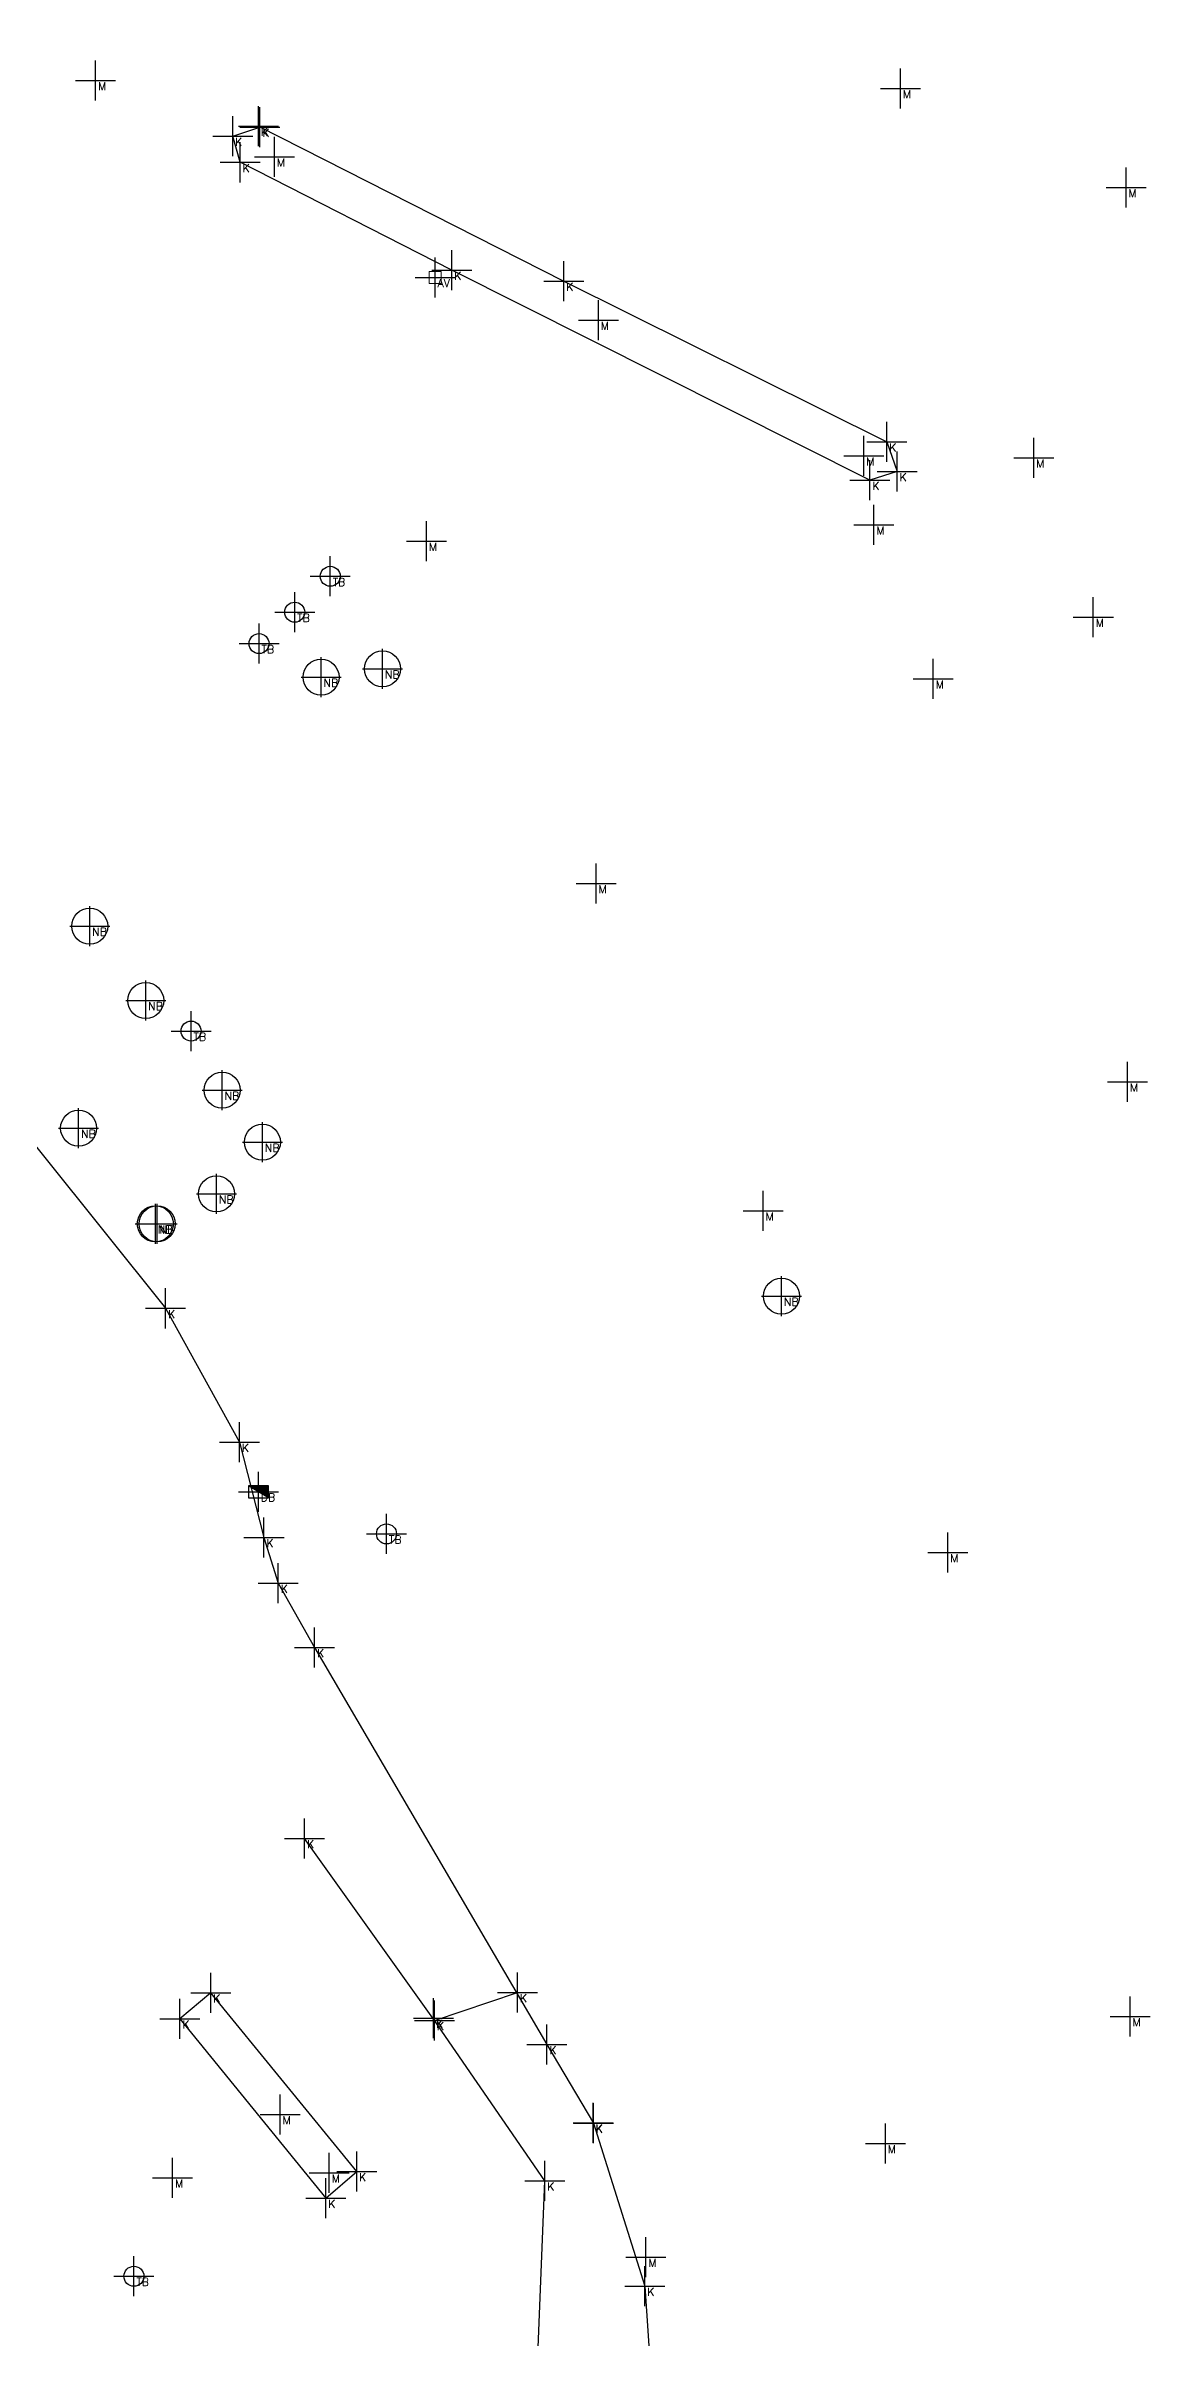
# Model space of a CAD drawing. Header units: metres. Extents: x 113488 to 113987, y 6281306 to 6282136.
# Drawn here: x 113763.2 to 113790.8, y 6281870.1 to 6281927.4 of the extents above; entities that cross this region are included whole.
import ezdxf
from ezdxf.enums import TextEntityAlignment as Align

# ---------------------------------------------------------------- set-up
doc = ezdxf.new("R2010")
doc.units = ezdxf.units.M
doc.header["$PDMODE"] = 2
doc.header["$PDSIZE"] = 0.5
doc.linetypes.add('HIDDEN2', pattern=[0.1875, 0.125, -0.0625])
for name, color, linetype in [('M-2VA', 7, 'Continuous'), ('M-3YTOR', 7, 'Continuous'), ('M-BEF-BRUNNAR-INMÄTT', 7, 'Continuous'), ('M-BEF-VA-V', 4, 'HIDDEN2'), ('M-BEF-VA-V-INMÄTT', 7, 'Continuous'), ('M-BEF-VÄGKANTSTÖD', 1, 'Continuous'), ('M-BRUNNAR', 3, 'Continuous'), ('M-BRUNNSLOCK', 1, 'Continuous'), ('pntdesc', 1, 'Continuous')]:
    doc.layers.add(name, color=color, linetype=linetype)
doc.styles.get("Standard").update_dxf_attribs({"font": 'simplex8.shx'})

# ---------------------------------------------------------------- blocks, each defined once
blk = doc.blocks.new('meas')
at = {"color": 0}
blk.add_point((0, 0), dxfattribs=at)
at = {"layer": 'pntdesc'}
blk.add_attdef('PNTDESC', text='', height=1, dxfattribs=at).set_placement((0.3, -0.21), align=Align.TOP_LEFT)
blk = doc.blocks.new('AV')
at = {"layer": 'M-BEF-VA-V', "linetype": 'Continuous', "lineweight": 0, "flags": 128}
blk.add_lwpolyline([(-0.15, 0.15), (-0.15, -0.15), (0.15, -0.15), (0.15, 0.15)], close=True, dxfattribs=at)
blk = doc.blocks.new('NB')
at = {"layer": 'M-BRUNNAR', "ltscale": 0.1}
blk.add_circle((0, 0), 0.45, dxfattribs=at)
blk = doc.blocks.new('TB')
at = {"layer": 'M-BRUNNAR', "ltscale": 0.1}
blk.add_circle((0, 0), 0.25, dxfattribs=at)
at = {"layer": 'M-BRUNNSLOCK', "ltscale": 0.1}
blk.add_circle((0, 0), 0.25, dxfattribs=at)
blk = doc.blocks.new('BEF-DB')
blk.add_hatch(color=256).paths.add_polyline_path([(-0.25, 0.15), (0.25, -0.15), (0.25, 0.15)])
blk.add_line((0.25, -0.15), (-0.25, 0.15))
at = {"flags": 128}
blk.add_lwpolyline([(-0.25, 0.15), (-0.25, -0.15), (0.25, -0.15), (0.25, 0.15)], close=True, dxfattribs=at)

msp = doc.modelspace()

# ---------------------------------------------------------------- linework, layer by layer
at = {"layer": 'M-BEF-VÄGKANTSTÖD'}
for points in [[(113744.49, 6281924.533, 7.216), (113744.905, 6281925.548, 7.192), (113747.608, 6281927.794, 7.18), (113748.552, 6281928.214, 7.186), (113750.034, 6281928.419, 7.196), (113753.061, 6281928.636, 7.209), (113754.479, 6281928.314, 7.188), (113754.823, 6281927.812, 7.174), (113754.944, 6281927.334, 7.139), (113755.547, 6281923.368, 7.07), (113755.462, 6281917.336, 6.972), (113754.446, 6281910.491, 7.035), (113758.49, 6281905.461, 7.025), (113766.203, 6281895.831, 7.056), (113768.049, 6281892.482, 7.102), (113768.661, 6281890.104, 7.131), (113769.019, 6281888.961, 7.153), (113769.925, 6281887.355, 7.179), (113775.732, 6281877.434, 7.32)], [(113768.524, 6281925.379, 7.215), (113776.154, 6281921.504, 7.306), (113784.223, 6281917.489, 7.481), (113784.483, 6281916.745, 7.497), (113783.801, 6281916.53, 7.467), (113773.355, 6281921.778, 7.246), (113768.064, 6281924.476, 7.193), (113767.88, 6281925.129, 7.2), (113768.559, 6281925.359, 7.211)], [(113772.92, 6281878.029, 7.223), (113769.676, 6281882.582, 7.259)], [(113774.618, 6281849.899, 7.403), (113774.879, 6281855.532, 7.369), (113775.319, 6281865.074, 7.294), (113775.679, 6281874.02, 7.217), (113775.678, 6281874.022, 7.218), (113772.92, 6281878.029, 7.223), (113774.996, 6281878.728, 7.298)], [(113775.732, 6281877.434, 7.32), (113776.891, 6281875.466, 7.334)], [(113776.885, 6281875.474, 7.338), (113776.891, 6281875.466, 7.334), (113778.178, 6281871.393, 7.368), (113778.496, 6281866.675, 7.381), (113778.356, 6281864.015, 7.376), (113778.349, 6281864.021, 7.384), (113778.049, 6281857.49, 7.406), (113778.06, 6281857.507, 7.411), (113779.638, 6281848.302, 7.346)]]:
    msp.add_polyline3d(points, dxfattribs=at)
msp.add_polyline3d([(113770.207, 6281873.587, 7.177), (113770.977, 6281874.259, 7.195), (113767.333, 6281878.721, 7.213), (113766.561, 6281878.073, 7.219)], close=True, dxfattribs=at)

# ---------------------------------------------------------------- block references
at = {"layer": 'M-2VA', "color": 130}
ref = msp.add_blockref('meas', (113772.938, 6281921.601, 7.249), dxfattribs=dict(at, xscale=0.2, yscale=0.2, zscale=0.2))
ref.add_attrib('PNTDESC', 'AV', dxfattribs={"layer": 'pntdesc', "height": 0.2}).set_placement((113772.998, 6281921.559, 7.249), align=Align.TOP_LEFT)
at = {"layer": 'M-2VA', "color": 50}
ref = msp.add_blockref('meas', (113770.317, 6281914.128, 7.115), dxfattribs=dict(at, xscale=0.2, yscale=0.2, zscale=0.2))
ref.add_attrib('PNTDESC', 'TB', dxfattribs={"layer": 'pntdesc', "height": 0.2}).set_placement((113770.377, 6281914.086, 7.115), align=Align.TOP_LEFT)
ref = msp.add_blockref('meas', (113769.428, 6281913.231, 7.093), dxfattribs=dict(at, xscale=0.2, yscale=0.2, zscale=0.2))
ref.add_attrib('PNTDESC', 'TB', dxfattribs={"layer": 'pntdesc', "height": 0.2}).set_placement((113769.488, 6281913.189, 7.093), align=Align.TOP_LEFT)
ref = msp.add_blockref('meas', (113768.537, 6281912.446, 7.072), dxfattribs=dict(at, xscale=0.2, yscale=0.2, zscale=0.2))
ref.add_attrib('PNTDESC', 'TB', dxfattribs={"layer": 'pntdesc', "height": 0.2}).set_placement((113768.597, 6281912.404, 7.072), align=Align.TOP_LEFT)
at = {"layer": 'M-2VA', "color": 20}
ref = msp.add_blockref('meas', (113770.087, 6281911.608, 7.109), dxfattribs=dict(at, xscale=0.2, yscale=0.2, zscale=0.2))
ref.add_attrib('PNTDESC', 'NB', dxfattribs={"layer": 'pntdesc', "height": 0.2}).set_placement((113770.147, 6281911.566, 7.109), align=Align.TOP_LEFT)
ref = msp.add_blockref('meas', (113771.621, 6281911.816, 7.141), dxfattribs=dict(at, xscale=0.2, yscale=0.2, zscale=0.2))
ref.add_attrib('PNTDESC', 'NB', dxfattribs={"layer": 'pntdesc', "height": 0.2}).set_placement((113771.681, 6281911.774, 7.141), align=Align.TOP_LEFT)
ref = msp.add_blockref('meas', (113764.306, 6281905.385, 6.998), dxfattribs=dict(at, xscale=0.2, yscale=0.2, zscale=0.2))
ref.add_attrib('PNTDESC', 'NB', dxfattribs={"layer": 'pntdesc', "height": 0.2}).set_placement((113764.366, 6281905.343, 6.998), align=Align.TOP_LEFT)
ref = msp.add_blockref('meas', (113765.706, 6281903.525, 7.019), dxfattribs=dict(at, xscale=0.2, yscale=0.2, zscale=0.2))
ref.add_attrib('PNTDESC', 'NB', dxfattribs={"layer": 'pntdesc', "height": 0.2}).set_placement((113765.766, 6281903.483, 7.019), align=Align.TOP_LEFT)
at = {"layer": 'M-2VA', "color": 50}
ref = msp.add_blockref('meas', (113766.838, 6281902.762, 7.039), dxfattribs=dict(at, xscale=0.2, yscale=0.2, zscale=0.2))
ref.add_attrib('PNTDESC', 'TB', dxfattribs={"layer": 'pntdesc', "height": 0.2}).set_placement((113766.898, 6281902.72, 7.039), align=Align.TOP_LEFT)
at = {"layer": 'M-2VA', "color": 20}
ref = msp.add_blockref('meas', (113767.616, 6281901.284, 7.072), dxfattribs=dict(at, xscale=0.2, yscale=0.2, zscale=0.2))
ref.add_attrib('PNTDESC', 'NB', dxfattribs={"layer": 'pntdesc', "height": 0.2}).set_placement((113767.676, 6281901.242, 7.072), align=Align.TOP_LEFT)
ref = msp.add_blockref('meas', (113764.029, 6281900.333, 7.025), dxfattribs=dict(at, xscale=0.2, yscale=0.2, zscale=0.2))
ref.add_attrib('PNTDESC', 'NB', dxfattribs={"layer": 'pntdesc', "height": 0.2}).set_placement((113764.089, 6281900.291, 7.025), align=Align.TOP_LEFT)
ref = msp.add_blockref('meas', (113768.621, 6281899.984, 7.059), dxfattribs=dict(at, xscale=0.2, yscale=0.2, zscale=0.2))
ref.add_attrib('PNTDESC', 'NB', dxfattribs={"layer": 'pntdesc', "height": 0.2}).set_placement((113768.681, 6281899.942, 7.059), align=Align.TOP_LEFT)
ref = msp.add_blockref('meas', (113767.473, 6281898.692, 7.04), dxfattribs=dict(at, xscale=0.2, yscale=0.2, zscale=0.2))
ref.add_attrib('PNTDESC', 'NB', dxfattribs={"layer": 'pntdesc', "height": 0.2}).set_placement((113767.533, 6281898.65, 7.04), align=Align.TOP_LEFT)
ref = msp.add_blockref('meas', (113765.946, 6281897.945, 7.02), dxfattribs=dict(at, xscale=0.2, yscale=0.2, zscale=0.2))
ref.add_attrib('PNTDESC', 'NB', dxfattribs={"layer": 'pntdesc', "height": 0.2}).set_placement((113766.006, 6281897.903, 7.02), align=Align.TOP_LEFT)
ref = msp.add_blockref('meas', (113765.99, 6281897.944, 7.042), dxfattribs=dict(at, xscale=0.2, yscale=0.2, zscale=0.2))
ref.add_attrib('PNTDESC', 'NB', dxfattribs={"layer": 'pntdesc', "height": 0.2}).set_placement((113766.05, 6281897.902, 7.042), align=Align.TOP_LEFT)
ref = msp.add_blockref('meas', (113781.593, 6281896.137, 7.391), dxfattribs=dict(at, xscale=0.2, yscale=0.2, zscale=0.2))
ref.add_attrib('PNTDESC', 'NB', dxfattribs={"layer": 'pntdesc', "height": 0.2}).set_placement((113781.653, 6281896.095, 7.391), align=Align.TOP_LEFT)
at = {"layer": 'M-2VA', "color": 150}
ref = msp.add_blockref('meas', (113768.522, 6281891.248, 7.104), dxfattribs=dict(at, xscale=0.2, yscale=0.2, zscale=0.2))
ref.add_attrib('PNTDESC', 'DB', dxfattribs={"layer": 'pntdesc', "height": 0.2}).set_placement((113768.582, 6281891.206, 7.104), align=Align.TOP_LEFT)
at = {"layer": 'M-2VA', "color": 50}
ref = msp.add_blockref('meas', (113771.722, 6281890.193, 7.193), dxfattribs=dict(at, xscale=0.2, yscale=0.2, zscale=0.2))
ref.add_attrib('PNTDESC', 'TB', dxfattribs={"layer": 'pntdesc', "height": 0.2}).set_placement((113771.782, 6281890.151, 7.193), align=Align.TOP_LEFT)
ref = msp.add_blockref('meas', (113765.411, 6281871.637, 7.08), dxfattribs=dict(at, xscale=0.2, yscale=0.2, zscale=0.2))
ref.add_attrib('PNTDESC', 'TB', dxfattribs={"layer": 'pntdesc', "height": 0.2}).set_placement((113765.471, 6281871.595, 7.08), align=Align.TOP_LEFT)
at = {"layer": 'M-3YTOR', "color": 90}
ref = msp.add_blockref('meas', (113764.454, 6281926.521, 7.163), dxfattribs=dict(at, xscale=0.2, yscale=0.2, zscale=0.2))
ref.add_attrib('PNTDESC', 'M', dxfattribs={"layer": 'pntdesc', "height": 0.2}).set_placement((113764.514, 6281926.479, 7.163), align=Align.TOP_LEFT)
ref = msp.add_blockref('meas', (113784.564, 6281926.325, 7.442), dxfattribs=dict(at, xscale=0.2, yscale=0.2, zscale=0.2))
ref.add_attrib('PNTDESC', 'M', dxfattribs={"layer": 'pntdesc', "height": 0.2}).set_placement((113784.624, 6281926.283, 7.442), align=Align.TOP_LEFT)
at = {"layer": 'M-3YTOR', "color": 130}
ref = msp.add_blockref('meas', (113768.524, 6281925.379, 7.215), dxfattribs=dict(at, xscale=0.2, yscale=0.2, zscale=0.2))
ref.add_attrib('PNTDESC', 'K', dxfattribs={"layer": 'pntdesc', "height": 0.2}).set_placement((113768.584, 6281925.337, 7.215), align=Align.TOP_LEFT)
ref = msp.add_blockref('meas', (113768.559, 6281925.359, 7.211), dxfattribs=dict(at, xscale=0.2, yscale=0.2, zscale=0.2))
ref.add_attrib('PNTDESC', 'K', dxfattribs={"layer": 'pntdesc', "height": 0.2}).set_placement((113768.619, 6281925.317, 7.211), align=Align.TOP_LEFT)
ref = msp.add_blockref('meas', (113767.88, 6281925.129, 7.2), dxfattribs=dict(at, xscale=0.2, yscale=0.2, zscale=0.2))
ref.add_attrib('PNTDESC', 'K', dxfattribs={"layer": 'pntdesc', "height": 0.2}).set_placement((113767.94, 6281925.087, 7.2), align=Align.TOP_LEFT)
ref = msp.add_blockref('meas', (113768.064, 6281924.476, 7.193), dxfattribs=dict(at, xscale=0.2, yscale=0.2, zscale=0.2))
ref.add_attrib('PNTDESC', 'K', dxfattribs={"layer": 'pntdesc', "height": 0.2}).set_placement((113768.124, 6281924.434, 7.193), align=Align.TOP_LEFT)
at = {"layer": 'M-3YTOR', "color": 90}
ref = msp.add_blockref('meas', (113768.923, 6281924.614, 7.354), dxfattribs=dict(at, xscale=0.2, yscale=0.2, zscale=0.2))
ref.add_attrib('PNTDESC', 'M', dxfattribs={"layer": 'pntdesc', "height": 0.2}).set_placement((113768.983, 6281924.572, 7.354), align=Align.TOP_LEFT)
ref = msp.add_blockref('meas', (113790.201, 6281923.848, 7.448), dxfattribs=dict(at, xscale=0.2, yscale=0.2, zscale=0.2))
ref.add_attrib('PNTDESC', 'M', dxfattribs={"layer": 'pntdesc', "height": 0.2}).set_placement((113790.261, 6281923.806, 7.448), align=Align.TOP_LEFT)
at = {"layer": 'M-3YTOR', "color": 130}
ref = msp.add_blockref('meas', (113773.355, 6281921.778, 7.246), dxfattribs=dict(at, xscale=0.2, yscale=0.2, zscale=0.2))
ref.add_attrib('PNTDESC', 'K', dxfattribs={"layer": 'pntdesc', "height": 0.2}).set_placement((113773.415, 6281921.736, 7.246), align=Align.TOP_LEFT)
ref = msp.add_blockref('meas', (113776.154, 6281921.504, 7.306), dxfattribs=dict(at, xscale=0.2, yscale=0.2, zscale=0.2))
ref.add_attrib('PNTDESC', 'K', dxfattribs={"layer": 'pntdesc', "height": 0.2}).set_placement((113776.214, 6281921.462, 7.306), align=Align.TOP_LEFT)
at = {"layer": 'M-3YTOR', "color": 90}
ref = msp.add_blockref('meas', (113777.016, 6281920.532, 7.494), dxfattribs=dict(at, xscale=0.2, yscale=0.2, zscale=0.2))
ref.add_attrib('PNTDESC', 'M', dxfattribs={"layer": 'pntdesc', "height": 0.2}).set_placement((113777.076, 6281920.49, 7.494), align=Align.TOP_LEFT)
at = {"layer": 'M-3YTOR', "color": 130}
ref = msp.add_blockref('meas', (113784.223, 6281917.489, 7.481), dxfattribs=dict(at, xscale=0.2, yscale=0.2, zscale=0.2))
ref.add_attrib('PNTDESC', 'K', dxfattribs={"layer": 'pntdesc', "height": 0.2}).set_placement((113784.283, 6281917.447, 7.481), align=Align.TOP_LEFT)
at = {"layer": 'M-3YTOR', "color": 90}
ref = msp.add_blockref('meas', (113783.65, 6281917.138, 7.601), dxfattribs=dict(at, xscale=0.2, yscale=0.2, zscale=0.2))
ref.add_attrib('PNTDESC', 'M', dxfattribs={"layer": 'pntdesc', "height": 0.2}).set_placement((113783.71, 6281917.096, 7.601), align=Align.TOP_LEFT)
ref = msp.add_blockref('meas', (113787.895, 6281917.087, 7.53), dxfattribs=dict(at, xscale=0.2, yscale=0.2, zscale=0.2))
ref.add_attrib('PNTDESC', 'M', dxfattribs={"layer": 'pntdesc', "height": 0.2}).set_placement((113787.955, 6281917.045, 7.53), align=Align.TOP_LEFT)
at = {"layer": 'M-3YTOR', "color": 130}
ref = msp.add_blockref('meas', (113783.801, 6281916.53, 7.467), dxfattribs=dict(at, xscale=0.2, yscale=0.2, zscale=0.2))
ref.add_attrib('PNTDESC', 'K', dxfattribs={"layer": 'pntdesc', "height": 0.2}).set_placement((113783.861, 6281916.488, 7.467), align=Align.TOP_LEFT)
ref = msp.add_blockref('meas', (113784.483, 6281916.745, 7.497), dxfattribs=dict(at, xscale=0.2, yscale=0.2, zscale=0.2))
ref.add_attrib('PNTDESC', 'K', dxfattribs={"layer": 'pntdesc', "height": 0.2}).set_placement((113784.543, 6281916.703, 7.497), align=Align.TOP_LEFT)
at = {"layer": 'M-3YTOR', "color": 90}
ref = msp.add_blockref('meas', (113783.902, 6281915.415, 7.46), dxfattribs=dict(at, xscale=0.2, yscale=0.2, zscale=0.2))
ref.add_attrib('PNTDESC', 'M', dxfattribs={"layer": 'pntdesc', "height": 0.2}).set_placement((113783.962, 6281915.373, 7.46), align=Align.TOP_LEFT)
ref = msp.add_blockref('meas', (113772.722, 6281915.006, 7.194), dxfattribs=dict(at, xscale=0.2, yscale=0.2, zscale=0.2))
ref.add_attrib('PNTDESC', 'M', dxfattribs={"layer": 'pntdesc', "height": 0.2}).set_placement((113772.782, 6281914.964, 7.194), align=Align.TOP_LEFT)
ref = msp.add_blockref('meas', (113789.384, 6281913.109, 7.567), dxfattribs=dict(at, xscale=0.2, yscale=0.2, zscale=0.2))
ref.add_attrib('PNTDESC', 'M', dxfattribs={"layer": 'pntdesc', "height": 0.2}).set_placement((113789.444, 6281913.067, 7.567), align=Align.TOP_LEFT)
ref = msp.add_blockref('meas', (113785.385, 6281911.562, 7.483), dxfattribs=dict(at, xscale=0.2, yscale=0.2, zscale=0.2))
ref.add_attrib('PNTDESC', 'M', dxfattribs={"layer": 'pntdesc', "height": 0.2}).set_placement((113785.445, 6281911.52, 7.483), align=Align.TOP_LEFT)
ref = msp.add_blockref('meas', (113776.96, 6281906.453, 7.273), dxfattribs=dict(at, xscale=0.2, yscale=0.2, zscale=0.2))
ref.add_attrib('PNTDESC', 'M', dxfattribs={"layer": 'pntdesc', "height": 0.2}).set_placement((113777.02, 6281906.411, 7.273), align=Align.TOP_LEFT)
ref = msp.add_blockref('meas', (113790.238, 6281901.493, 7.579), dxfattribs=dict(at, xscale=0.2, yscale=0.2, zscale=0.2))
ref.add_attrib('PNTDESC', 'M', dxfattribs={"layer": 'pntdesc', "height": 0.2}).set_placement((113790.298, 6281901.451, 7.579), align=Align.TOP_LEFT)
ref = msp.add_blockref('meas', (113781.135, 6281898.269, 7.404), dxfattribs=dict(at, xscale=0.2, yscale=0.2, zscale=0.2))
ref.add_attrib('PNTDESC', 'M', dxfattribs={"layer": 'pntdesc', "height": 0.2}).set_placement((113781.195, 6281898.227, 7.404), align=Align.TOP_LEFT)
at = {"layer": 'M-3YTOR', "color": 130}
ref = msp.add_blockref('meas', (113766.203, 6281895.831, 7.056), dxfattribs=dict(at, xscale=0.2, yscale=0.2, zscale=0.2))
ref.add_attrib('PNTDESC', 'K', dxfattribs={"layer": 'pntdesc', "height": 0.2}).set_placement((113766.263, 6281895.789, 7.056), align=Align.TOP_LEFT)
ref = msp.add_blockref('meas', (113768.049, 6281892.482, 7.102), dxfattribs=dict(at, xscale=0.2, yscale=0.2, zscale=0.2))
ref.add_attrib('PNTDESC', 'K', dxfattribs={"layer": 'pntdesc', "height": 0.2}).set_placement((113768.109, 6281892.44, 7.102), align=Align.TOP_LEFT)
ref = msp.add_blockref('meas', (113768.661, 6281890.104, 7.131), dxfattribs=dict(at, xscale=0.2, yscale=0.2, zscale=0.2))
ref.add_attrib('PNTDESC', 'K', dxfattribs={"layer": 'pntdesc', "height": 0.2}).set_placement((113768.721, 6281890.062, 7.131), align=Align.TOP_LEFT)
at = {"layer": 'M-3YTOR', "color": 90}
ref = msp.add_blockref('meas', (113785.748, 6281889.727, 7.469), dxfattribs=dict(at, xscale=0.2, yscale=0.2, zscale=0.2))
ref.add_attrib('PNTDESC', 'M', dxfattribs={"layer": 'pntdesc', "height": 0.2}).set_placement((113785.808, 6281889.685, 7.469), align=Align.TOP_LEFT)
at = {"layer": 'M-3YTOR', "color": 130}
ref = msp.add_blockref('meas', (113769.019, 6281888.961, 7.153), dxfattribs=dict(at, xscale=0.2, yscale=0.2, zscale=0.2))
ref.add_attrib('PNTDESC', 'K', dxfattribs={"layer": 'pntdesc', "height": 0.2}).set_placement((113769.079, 6281888.919, 7.153), align=Align.TOP_LEFT)
ref = msp.add_blockref('meas', (113769.925, 6281887.355, 7.179), dxfattribs=dict(at, xscale=0.2, yscale=0.2, zscale=0.2))
ref.add_attrib('PNTDESC', 'K', dxfattribs={"layer": 'pntdesc', "height": 0.2}).set_placement((113769.985, 6281887.313, 7.179), align=Align.TOP_LEFT)
ref = msp.add_blockref('meas', (113769.676, 6281882.582, 7.259), dxfattribs=dict(at, xscale=0.2, yscale=0.2, zscale=0.2))
ref.add_attrib('PNTDESC', 'K', dxfattribs={"layer": 'pntdesc', "height": 0.2}).set_placement((113769.736, 6281882.54, 7.259), align=Align.TOP_LEFT)
ref = msp.add_blockref('meas', (113767.333, 6281878.721, 7.213), dxfattribs=dict(at, xscale=0.2, yscale=0.2, zscale=0.2))
ref.add_attrib('PNTDESC', 'K', dxfattribs={"layer": 'pntdesc', "height": 0.2}).set_placement((113767.393, 6281878.679, 7.213), align=Align.TOP_LEFT)
ref = msp.add_blockref('meas', (113774.996, 6281878.728, 7.298), dxfattribs=dict(at, xscale=0.2, yscale=0.2, zscale=0.2))
ref.add_attrib('PNTDESC', 'K', dxfattribs={"layer": 'pntdesc', "height": 0.2}).set_placement((113775.056, 6281878.686, 7.298), align=Align.TOP_LEFT)
ref = msp.add_blockref('meas', (113766.561, 6281878.073, 7.219), dxfattribs=dict(at, xscale=0.2, yscale=0.2, zscale=0.2))
ref.add_attrib('PNTDESC', 'K', dxfattribs={"layer": 'pntdesc', "height": 0.2}).set_placement((113766.621, 6281878.031, 7.219), align=Align.TOP_LEFT)
ref = msp.add_blockref('meas', (113772.899, 6281878.085, 7.227), dxfattribs=dict(at, xscale=0.2, yscale=0.2, zscale=0.2))
ref.add_attrib('PNTDESC', 'K', dxfattribs={"layer": 'pntdesc', "height": 0.2}).set_placement((113772.959, 6281878.043, 7.227), align=Align.TOP_LEFT)
ref = msp.add_blockref('meas', (113772.92, 6281878.029, 7.223), dxfattribs=dict(at, xscale=0.2, yscale=0.2, zscale=0.2))
ref.add_attrib('PNTDESC', 'K', dxfattribs={"layer": 'pntdesc', "height": 0.2}).set_placement((113772.98, 6281877.987, 7.223), align=Align.TOP_LEFT)
at = {"layer": 'M-3YTOR', "color": 90}
ref = msp.add_blockref('meas', (113790.304, 6281878.132, 7.448), dxfattribs=dict(at, xscale=0.2, yscale=0.2, zscale=0.2))
ref.add_attrib('PNTDESC', 'M', dxfattribs={"layer": 'pntdesc', "height": 0.2}).set_placement((113790.364, 6281878.09, 7.448), align=Align.TOP_LEFT)
at = {"layer": 'M-3YTOR', "color": 130}
ref = msp.add_blockref('meas', (113775.732, 6281877.434, 7.32), dxfattribs=dict(at, xscale=0.2, yscale=0.2, zscale=0.2))
ref.add_attrib('PNTDESC', 'K', dxfattribs={"layer": 'pntdesc', "height": 0.2}).set_placement((113775.792, 6281877.392, 7.32), align=Align.TOP_LEFT)
at = {"layer": 'M-3YTOR', "color": 90}
ref = msp.add_blockref('meas', (113769.065, 6281875.677, 7.295), dxfattribs=dict(at, xscale=0.2, yscale=0.2, zscale=0.2))
ref.add_attrib('PNTDESC', 'M', dxfattribs={"layer": 'pntdesc', "height": 0.2}).set_placement((113769.125, 6281875.635, 7.295), align=Align.TOP_LEFT)
at = {"layer": 'M-3YTOR', "color": 130}
ref = msp.add_blockref('meas', (113776.885, 6281875.474, 7.338), dxfattribs=dict(at, xscale=0.2, yscale=0.2, zscale=0.2))
ref.add_attrib('PNTDESC', 'K', dxfattribs={"layer": 'pntdesc', "height": 0.2}).set_placement((113776.945, 6281875.432, 7.338), align=Align.TOP_LEFT)
ref = msp.add_blockref('meas', (113776.891, 6281875.466, 7.334), dxfattribs=dict(at, xscale=0.2, yscale=0.2, zscale=0.2))
ref.add_attrib('PNTDESC', 'K', dxfattribs={"layer": 'pntdesc', "height": 0.2}).set_placement((113776.951, 6281875.424, 7.334), align=Align.TOP_LEFT)
at = {"layer": 'M-3YTOR', "color": 90}
ref = msp.add_blockref('meas', (113784.188, 6281874.952, 7.4), dxfattribs=dict(at, xscale=0.2, yscale=0.2, zscale=0.2))
ref.add_attrib('PNTDESC', 'M', dxfattribs={"layer": 'pntdesc', "height": 0.2}).set_placement((113784.248, 6281874.91, 7.4), align=Align.TOP_LEFT)
ref = msp.add_blockref('meas', (113766.377, 6281874.098, 7.132), dxfattribs=dict(at, xscale=0.2, yscale=0.2, zscale=0.2))
ref.add_attrib('PNTDESC', 'M', dxfattribs={"layer": 'pntdesc', "height": 0.2}).set_placement((113766.437, 6281874.056, 7.132), align=Align.TOP_LEFT)
ref = msp.add_blockref('meas', (113770.292, 6281874.225, 7.298), dxfattribs=dict(at, xscale=0.2, yscale=0.2, zscale=0.2))
ref.add_attrib('PNTDESC', 'M', dxfattribs={"layer": 'pntdesc', "height": 0.2}).set_placement((113770.352, 6281874.183, 7.298), align=Align.TOP_LEFT)
at = {"layer": 'M-3YTOR', "color": 130}
ref = msp.add_blockref('meas', (113770.977, 6281874.259, 7.195), dxfattribs=dict(at, xscale=0.2, yscale=0.2, zscale=0.2))
ref.add_attrib('PNTDESC', 'K', dxfattribs={"layer": 'pntdesc', "height": 0.2}).set_placement((113771.037, 6281874.217, 7.195), align=Align.TOP_LEFT)
ref = msp.add_blockref('meas', (113775.678, 6281874.022, 7.218), dxfattribs=dict(at, xscale=0.2, yscale=0.2, zscale=0.2))
ref.add_attrib('PNTDESC', 'K', dxfattribs={"layer": 'pntdesc', "height": 0.2}).set_placement((113775.738, 6281873.98, 7.218), align=Align.TOP_LEFT)
ref = msp.add_blockref('meas', (113775.679, 6281874.02, 7.217), dxfattribs=dict(at, xscale=0.2, yscale=0.2, zscale=0.2))
ref.add_attrib('PNTDESC', 'K', dxfattribs={"layer": 'pntdesc', "height": 0.2}).set_placement((113775.739, 6281873.978, 7.217), align=Align.TOP_LEFT)
ref = msp.add_blockref('meas', (113770.207, 6281873.587, 7.177), dxfattribs=dict(at, xscale=0.2, yscale=0.2, zscale=0.2))
ref.add_attrib('PNTDESC', 'K', dxfattribs={"layer": 'pntdesc', "height": 0.2}).set_placement((113770.267, 6281873.545, 7.177), align=Align.TOP_LEFT)
at = {"layer": 'M-3YTOR', "color": 90}
ref = msp.add_blockref('meas', (113778.204, 6281872.111, 7.371), dxfattribs=dict(at, xscale=0.2, yscale=0.2, zscale=0.2))
ref.add_attrib('PNTDESC', 'M', dxfattribs={"layer": 'pntdesc', "height": 0.2}).set_placement((113778.264, 6281872.069, 7.371), align=Align.TOP_LEFT)
at = {"layer": 'M-3YTOR', "color": 130}
ref = msp.add_blockref('meas', (113778.178, 6281871.393, 7.368), dxfattribs=dict(at, xscale=0.2, yscale=0.2, zscale=0.2))
ref.add_attrib('PNTDESC', 'K', dxfattribs={"layer": 'pntdesc', "height": 0.2}).set_placement((113778.238, 6281871.351, 7.368), align=Align.TOP_LEFT)
at = {"layer": 'M-BEF-BRUNNAR-INMÄTT'}
for name, p in [('TB', (113770.317, 6281914.128, 7.115)), ('TB', (113769.428, 6281913.231, 7.093)), ('TB', (113768.537, 6281912.446, 7.072)), ('NB', (113771.621, 6281911.816, 7.141)), ('NB', (113770.087, 6281911.608, 7.109)), ('NB', (113764.306, 6281905.385, 6.998)), ('NB', (113765.706, 6281903.525, 7.019)), ('TB', (113766.838, 6281902.762, 7.039)), ('NB', (113767.616, 6281901.284, 7.072)), ('NB', (113764.029, 6281900.333, 7.025)), ('NB', (113768.621, 6281899.984, 7.059)), ('NB', (113767.473, 6281898.692, 7.04)), ('NB', (113765.946, 6281897.945, 7.02)), ('NB', (113765.99, 6281897.944, 7.042)), ('NB', (113781.593, 6281896.137, 7.391)), ('BEF-DB', (113768.522, 6281891.248, 7.104)), ('TB', (113771.722, 6281890.193, 7.193)), ('TB', (113765.411, 6281871.637, 7.08))]:
    msp.add_blockref(name, p, dxfattribs=at)
at = {"layer": 'M-BEF-VA-V-INMÄTT'}
msp.add_blockref('AV', (113772.938, 6281921.601, 7.249), dxfattribs=at)

doc.saveas('drawing.dxf')
